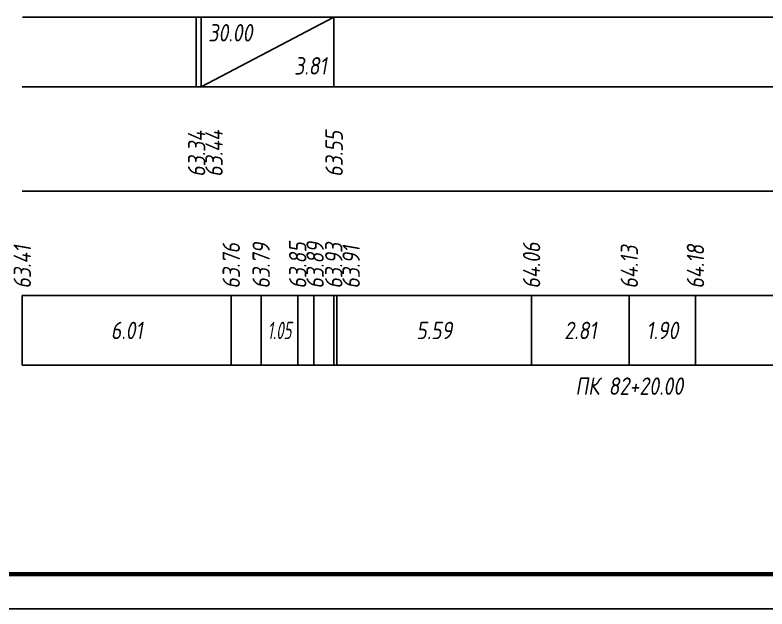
# Model space of a CAD drawing. Extents: x -717 to 1451, y -133302 to 233.
# Drawn here: x 78.9 to 186.9, y -129311.4 to -129226.1 of the extents above; entities that cross this region are included whole.
import ezdxf
from ezdxf.enums import TextEntityAlignment as Align

# ---------------------------------------------------------------- set-up
doc = ezdxf.new("R2010")
doc.units = 0
for name, color, linetype in [('Код_510', 7, 'Continuous'), ('Код_516', 1, 'Continuous'), ('Подписи поперечников', 7, 'Continuous'), ('Таблица', 7, 'Continuous')]:
    doc.layers.add(name, color=color, linetype=linetype)
doc.styles.add('М', font='romand.shx', dxfattribs={"width": 0.8, "oblique": 10, "height": 2.5})

msp = doc.modelspace()

# ---------------------------------------------------------------- linework, layer by layer
at = {"flags": 128}
msp.add_lwpolyline([(-30.054, -129311.421), (389.946, -129311.421), (389.946, -129014.421), (-30.054, -129014.421)], close=True, dxfattribs=at)
at = {"const_width": 0.6, "flags": 128}
msp.add_lwpolyline([(-10.054, -129306.421), (384.946, -129306.421), (384.946, -129019.421), (-10.054, -129019.421)], close=True, dxfattribs=at)
at = {"layer": 'Код_510'}
for p, q in [((79.946, -129276.421), (79.946, -129266.421)), ((109.971, -129276.421), (109.971, -129266.421)), ((114.271, -129276.421), (114.271, -129266.421)), ((119.521, -129276.421), (119.521, -129266.421)), ((121.814, -129276.421), (121.814, -129266.421)), ((124.701, -129276.421), (124.701, -129266.421)), ((125.158, -129276.421), (125.158, -129266.421)), ((153.123, -129276.421), (153.123, -129266.421)), ((167.162, -129276.421), (167.162, -129266.421)), ((176.671, -129276.421), (176.671, -129266.421))]:
    msp.add_line(p, q, dxfattribs=at)
at = {"layer": 'Код_516'}
for p, q in [((104.946, -129236.421), (104.946, -129226.421)), ((105.665, -129236.421), (105.665, -129226.421)), ((105.665, -129236.421), (124.701, -129226.421)), ((124.701, -129236.421), (124.701, -129226.421))]:
    msp.add_line(p, q, dxfattribs=at)
at = {"layer": 'Таблица'}
for p, q in [((80, -129226.421), (290.08, -129226.421)), ((79.946, -129236.421), (290.025, -129236.421)), ((79.946, -129251.421), (290.025, -129251.421)), ((79.946, -129266.421), (290.025, -129266.421)), ((79.946, -129276.421), (290.025, -129276.421))]:
    msp.add_line(p, q, dxfattribs=at)

# ---------------------------------------------------------------- texts
at = {"layer": 'Код_510', "style": 'М', "oblique": 10, "width": 0.8}
for s, p in [('63.41', (79.946, -129265.421)), ('63.76', (109.971, -129265.421)), ('63.79', (114.271, -129265.421)), ('63.85', (119.521, -129265.421)), ('63.89', (122.021, -129265.421)), ('63.93', (124.701, -129265.421)), ('63.91', (127.201, -129265.421)), ('64.06', (153.123, -129265.421)), ('64.13', (167.162, -129265.421)), ('64.18', (176.671, -129265.421))]:
    msp.add_text(s, height=2.5, rotation=90, dxfattribs=at).set_placement(p, align=Align.MIDDLE_LEFT)
at = {"layer": 'Код_510', "style": 'М', "oblique": 10}
for s, width, p in [('6.01', 0.8, (94.958, -129271.421)), ('1.05', 0.6, (116.896, -129271.421)), ('5.59', 0.8, (139.14, -129271.421)), ('2.81', 0.8, (160.143, -129271.421)), ('1.90', 0.8, (171.917, -129271.421))]:
    msp.add_text(s, height=2.5, dxfattribs=dict(at, width=width)).set_placement(p, align=Align.MIDDLE_CENTER)
at = {"layer": 'Код_516', "style": 'М', "oblique": 10, "width": 0.8}
msp.add_text('30.00', height=2.5, dxfattribs=at).set_placement((106.665, -129227.421), align=Align.TOP_LEFT)
msp.add_text('3.81', height=2.5, dxfattribs=at).set_placement((123.701, -129235.421), align=Align.BOTTOM_RIGHT)
for s, p in [('63.34', (105, -129249.371)), ('63.44', (107.5, -129249.371)), ('63.55', (124.755, -129249.371))]:
    msp.add_text(s, height=2.5, rotation=90, dxfattribs=at).set_placement(p, align=Align.MIDDLE_LEFT)
at = {"layer": 'Подписи поперечников', "style": 'М', "oblique": 10, "width": 0.8}
msp.add_text('ПК 82+20.00', height=2.5, dxfattribs=at).set_placement((167.162, -129281.421), align=Align.BOTTOM_CENTER)

doc.saveas('drawing.dxf')
